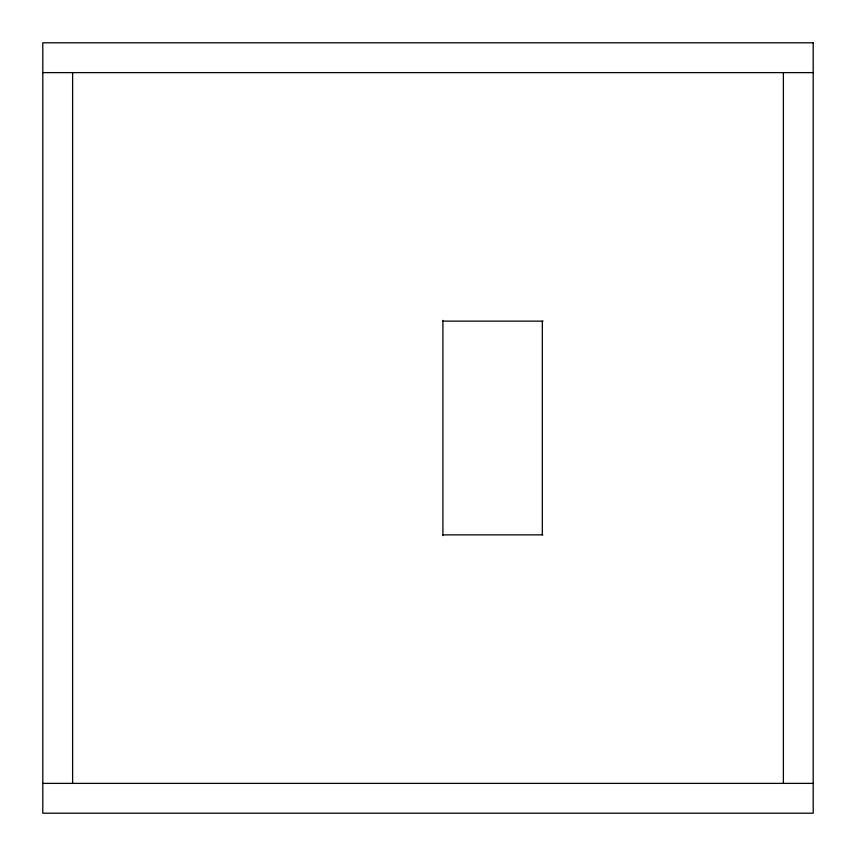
<?xml version="1.0" encoding="UTF-8"?>
<svg xmlns="http://www.w3.org/2000/svg" width="856" height="856" viewBox="0 0 856 856"><rect width="100%" height="100%" fill="white"/><g stroke="black" fill="none" stroke-linecap="round" stroke-linejoin="round"><path stroke-width="1.28" d="M42.8 72.621L813.2 72.621M442.916 321.139L543.046 321.139M442.916 534.861L542.832 534.861M42.8 783.379L813.2 783.379M783.379 72.621L783.379 783.379M542.319 321.139L542.319 534.861M442.916 320.422L442.916 535.578M72.621 72.621L72.621 783.379M813.2 42.8L42.8 42.8L42.8 813.2L813.2 813.2L813.2 42.8"/></g></svg>
